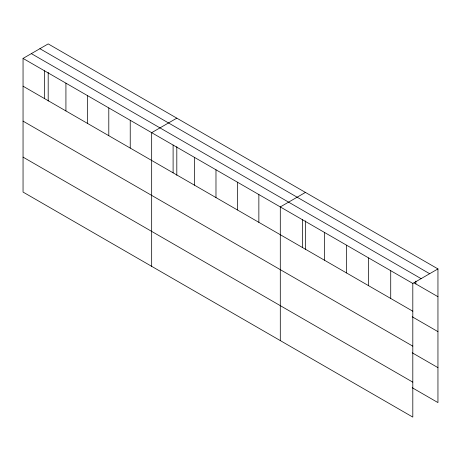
<?xml version="1.0" encoding="UTF-8"?>
<svg xmlns="http://www.w3.org/2000/svg" width="461" height="461" viewBox="0 0 461 461"><rect width="100%" height="100%" fill="white"/><g stroke="black" fill="none" stroke-linecap="round" stroke-linejoin="round"><path stroke-width="0.69" d="M48.192 72.377L48.192 101.028M176.811 146.638L176.811 175.289M305.43 220.894L305.43 249.545M23.05 58.414L412.808 283.44L412.808 417.101L23.05 192.076L23.05 58.414L48.192 43.899L437.95 268.924L437.95 402.586L412.18 387.707M176.811 118.16L151.669 132.676L151.669 266.331M305.43 192.416L280.294 206.931L280.294 340.593M412.808 283.44L437.95 268.924M39.894 48.687L429.652 273.713M31.348 53.626L421.106 278.651M414.024 282.893L437.95 296.705M23.05 86.195L412.808 311.221M412.18 316.77L437.95 331.643M23.05 121.134L412.808 346.159M412.18 352.769L437.95 367.648M23.05 157.132L412.808 382.157M415.862 281.106L415.862 283.953M390.721 270.688L390.721 298.469M368.639 257.935L368.639 285.716M346.551 245.189L346.551 272.964M324.463 232.436L324.463 260.217M302.376 219.684L302.376 247.465M258.857 194.554L258.857 222.335M237.415 182.181L237.415 209.957M215.979 169.804L215.979 197.585M194.542 157.426L194.542 185.207M173.106 145.048L173.106 172.829M130.233 120.298L130.233 148.079M108.796 107.92L108.796 135.701M87.359 95.542L87.359 123.323M65.923 83.17L65.923 110.945M44.487 70.792L44.487 98.573"/></g></svg>
